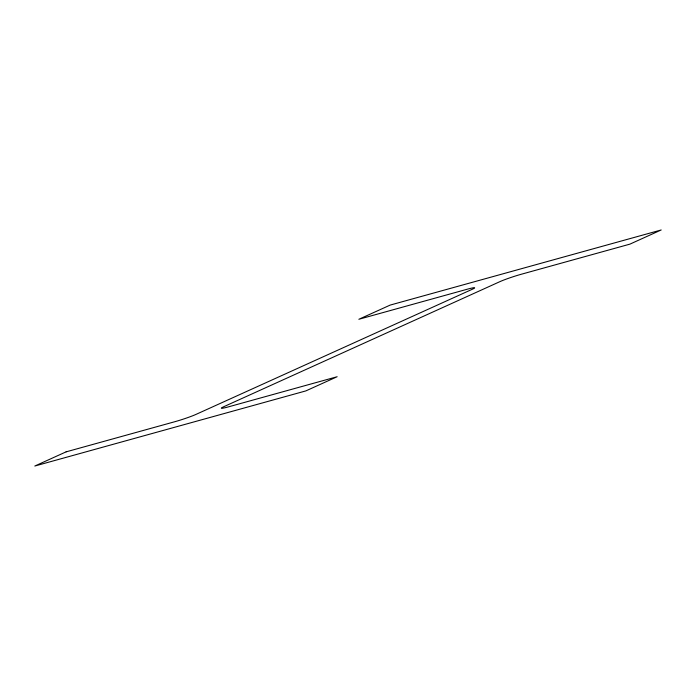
<?xml version="1.0" encoding="UTF-8"?>
<svg xmlns="http://www.w3.org/2000/svg" width="696" height="696" viewBox="0 0 696 696"><rect width="100%" height="100%" fill="white"/><g stroke="black" fill="none" stroke-linecap="round" stroke-linejoin="round"><path stroke-width="1.04" d="M66.111 451.852L34.8 466.033L305.84 390.908L337.151 376.727L228.688 406.795A16.33 1.166 -18.2 0 1 223.808 406.69L500.032 281.593A16.33 1.166 -18.2 0 1 521.426 274.215L629.889 244.148L661.2 229.967L390.16 305.092L358.849 319.273L467.312 289.205A16.33 1.166 -18.2 0 1 472.192 289.31L195.968 414.407A16.33 1.166 -18.2 0 1 174.574 421.785L66.111 451.852"/></g></svg>
